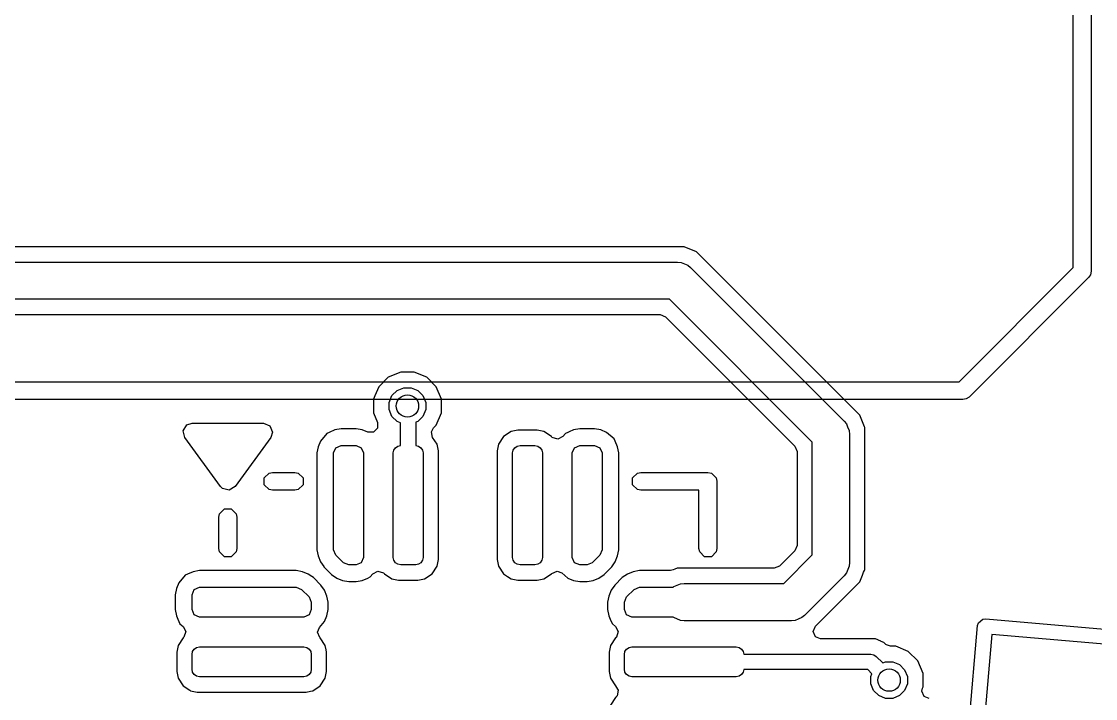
# Model space of a CAD drawing. Extents: x 125.5 to 181.1, y -135.3 to -67.6.
# Drawn here: x 170.23 to 177.43, y -121.97 to -117.43 of the extents above; entities that cross this region are included whole.
import ezdxf

# ---------------------------------------------------------------- set-up
doc = ezdxf.new("R2010")
doc.units = 0
doc.layers.add('BLACK', color=7, linetype='CONTINUOUS')

msp = doc.modelspace()

# ---------------------------------------------------------------- linework, layer by layer
at = {"layer": 'BLACK', "linetype": 'CONTINUOUS'}
for p, q in [((177.4048, -101.7974), (177.4048, -119.1074)), ((177.2848, -119.082547), (177.2848, -101.8574)), ((174.675253, -118.9425), (169.685253, -118.9425)), ((174.758868, -118.977135), (174.675253, -118.9425)), ((174.758871, -118.977138), (174.758868, -118.977135)), ((175.852863, -120.071128), (174.758871, -118.977138)), ((169.64, -119.045), (174.63, -119.045)), ((174.63, -119.045), (174.654386, -119.047402)), ((174.654386, -119.047402), (174.654387, -119.047402)), ((174.654387, -119.047402), (174.667584, -119.052868)), ((174.667584, -119.052868), (174.699446, -119.066066)), ((174.699446, -119.066066), (174.699451, -119.066071)), ((174.699451, -119.066071), (174.718388, -119.081612)), ((174.718388, -119.081612), (175.748388, -120.111612)), ((176.519948, -119.8474), (177.2848, -119.082547)), ((177.400233, -119.130361), (177.387227, -119.149826)), ((177.4048, -119.1074), (177.400233, -119.130361)), ((177.387227, -119.149826), (176.587226, -119.949826)), ((174.578224, -119.295), (169.691776, -119.295)), ((175.535, -120.251776), (174.578224, -119.295)), ((169.754944, -119.3975), (174.515057, -119.3975)), ((174.515057, -119.3975), (174.550412, -119.412145)), ((174.550412, -119.412145), (175.417855, -120.279588)), ((172.774746, -119.7825), (172.691134, -119.817134)), ((172.774747, -119.7825), (172.774746, -119.7825)), ((172.865253, -119.7825), (172.774747, -119.7825)), ((172.948868, -119.817135), (172.865253, -119.7825)), ((169.1048, -119.8474), (176.519948, -119.8474)), ((172.691128, -119.817138), (172.627138, -119.881128)), ((172.691134, -119.817134), (172.691128, -119.817138)), ((173.012865, -119.881132), (172.948868, -119.817135)), ((172.627134, -119.881134), (172.601968, -119.94189)), ((172.627138, -119.881128), (172.627134, -119.881134)), ((172.716066, -119.940554), (172.750554, -119.906066)), ((172.750554, -119.906066), (172.795614, -119.887402)), ((172.795614, -119.887402), (172.844386, -119.887402)), ((172.844386, -119.887402), (172.889446, -119.906066)), ((172.889446, -119.906066), (172.923934, -119.940554)), ((173.0475, -119.964747), (173.012865, -119.881132)), ((176.5448, -119.9674), (169.0448, -119.9674)), ((172.601968, -119.94189), (172.5925, -119.964747)), ((172.5925, -119.964747), (172.5925, -120.055253)), ((172.697402, -119.985614), (172.716066, -119.940554)), ((172.697402, -120.034386), (172.697402, -119.985614)), ((172.923934, -119.940554), (172.942598, -119.985614)), ((172.942598, -119.985614), (172.942598, -120.034386)), ((173.0475, -120.055253), (173.0475, -119.964747)), ((176.567761, -119.962833), (176.5448, -119.9674)), ((176.587226, -119.949826), (176.567761, -119.962833)), ((172.5925, -120.055253), (172.619837, -120.121249)), ((172.716066, -120.079446), (172.697402, -120.034386)), ((172.942598, -120.034386), (172.923934, -120.079446)), ((173.012865, -120.138868), (173.0475, -120.055253)), ((175.852868, -120.071135), (175.852863, -120.071128)), ((175.880923, -120.138868), (175.852868, -120.071135)), ((171.315734, -120.175642), (171.33971, -120.136476)), ((171.33971, -120.136476), (171.375, -120.125)), ((171.375, -120.125), (171.855, -120.125)), ((171.855, -120.125), (171.897426, -120.142574)), ((171.897426, -120.142574), (171.915, -120.185)), ((172.619837, -120.121249), (172.619837, -120.159516)), ((172.750554, -120.113934), (172.716066, -120.079446)), ((172.7742, -120.123728), (172.750554, -120.113934)), ((172.7742, -120.275159), (172.7742, -120.123728)), ((172.889446, -120.113934), (172.8758, -120.119586)), ((172.8758, -120.119586), (172.8758, -120.275159)), ((172.923934, -120.079446), (172.889446, -120.113934)), ((172.994626, -120.157106), (173.012865, -120.138868)), ((175.748388, -120.111612), (175.763928, -120.130548)), ((175.763928, -120.130548), (175.763934, -120.130554)), ((175.763934, -120.130554), (175.771814, -120.149579)), ((175.885739, -120.150496), (175.880923, -120.138868)), ((171.326476, -120.22029), (171.315734, -120.175642)), ((171.915, -120.185), (171.903524, -120.22029)), ((172.279939, -120.19445), (172.236792, -120.244971)), ((172.294971, -120.186792), (172.279939, -120.19445)), ((172.333862, -120.170682), (172.294971, -120.186792)), ((172.333863, -120.170682), (172.333862, -120.170682)), ((172.374996, -120.1625), (172.333863, -120.170682)), ((172.375, -120.1625), (172.374996, -120.1625)), ((172.475, -120.1625), (172.375, -120.1625)), ((172.475003, -120.1625), (172.475, -120.1625)), ((172.516137, -120.170682), (172.475003, -120.1625)), ((172.554509, -120.186576), (172.516137, -120.170682)), ((172.592778, -120.186576), (172.554509, -120.186576)), ((172.619837, -120.159516), (172.592778, -120.186576)), ((172.980945, -120.182704), (172.994626, -120.157106)), ((172.988411, -120.220237), (172.980945, -120.182704)), ((173.465052, -120.215052), (173.431349, -120.265494)), ((173.515494, -120.181349), (173.465052, -120.215052)), ((173.5155, -120.181346), (173.515494, -120.181349)), ((173.559973, -120.1725), (173.5155, -120.181346)), ((173.559978, -120.1725), (173.559973, -120.1725)), ((173.690022, -120.1725), (173.559978, -120.1725)), ((173.690026, -120.1725), (173.690022, -120.1725)), ((173.734499, -120.181346), (173.690026, -120.1725)), ((173.734505, -120.181349), (173.734499, -120.181346)), ((173.784949, -120.215054), (173.734505, -120.181349)), ((173.78843, -120.218535), (173.784949, -120.215054)), ((173.861816, -120.21567), (173.827718, -120.233043)), ((173.879939, -120.194451), (173.861816, -120.21567)), ((173.87994, -120.19445), (173.879939, -120.19445)), ((173.879939, -120.19445), (173.879939, -120.194451)), ((173.894971, -120.186792), (173.87994, -120.19445)), ((173.90484, -120.182704), (173.894971, -120.186792)), ((173.933862, -120.170682), (173.90484, -120.182704)), ((173.933863, -120.170682), (173.933862, -120.170682)), ((173.974996, -120.1625), (173.933863, -120.170682)), ((173.975, -120.1625), (173.974996, -120.1625)), ((174.075, -120.1625), (173.975, -120.1625)), ((174.075003, -120.1625), (174.075, -120.1625)), ((174.116136, -120.170682), (174.075003, -120.1625)), ((174.116138, -120.170683), (174.116136, -120.170682)), ((174.155029, -120.186792), (174.116138, -120.170683)), ((174.20555, -120.22994), (174.155029, -120.186792)), ((175.771814, -120.149579), (175.782251, -120.174777)), ((175.782251, -120.174777), (175.782598, -120.175614)), ((175.782598, -120.175614), (175.785, -120.2)), ((175.785, -120.2), (175.785, -121.06)), ((175.8875, -120.154747), (175.885739, -120.150496)), ((175.8875, -121.105253), (175.8875, -120.154747)), ((171.566476, -120.55029), (171.326476, -120.22029)), ((171.903524, -120.22029), (171.663524, -120.55029)), ((172.220682, -120.283863), (172.2125, -120.324996)), ((172.236792, -120.244971), (172.220682, -120.283862)), ((172.220682, -120.283862), (172.220682, -120.283863)), ((172.339645, -120.289645), (172.375, -120.275)), ((172.375, -120.275), (172.475, -120.275)), ((172.475, -120.275), (172.510355, -120.289645)), ((172.739645, -120.289645), (172.755866, -120.278806)), ((172.755866, -120.278806), (172.7742, -120.275159)), ((172.8758, -120.275159), (172.894134, -120.278806)), ((172.894134, -120.278806), (172.910355, -120.289645)), ((173.01865, -120.265493), (172.988411, -120.220237)), ((173.018653, -120.2655), (173.01865, -120.265493)), ((173.023246, -120.28859), (173.018653, -120.2655)), ((173.431346, -120.2655), (173.4225, -120.309973)), ((173.431349, -120.265494), (173.431346, -120.2655)), ((173.539645, -120.289645), (173.555866, -120.278806)), ((173.555866, -120.278806), (173.575, -120.275)), ((173.575, -120.275), (173.675, -120.275)), ((173.675, -120.275), (173.694134, -120.278806)), ((173.694134, -120.278806), (173.710355, -120.289645)), ((173.78872, -120.218244), (173.78843, -120.218535)), ((173.791323, -120.221217), (173.78872, -120.218244)), ((173.827718, -120.233043), (173.791323, -120.221217)), ((173.939645, -120.289645), (173.975, -120.275)), ((173.975, -120.275), (174.075, -120.275)), ((174.075, -120.275), (174.110355, -120.289645)), ((174.213208, -120.244971), (174.20555, -120.22994)), ((174.229317, -120.283862), (174.213208, -120.244971)), ((174.2375, -120.325), (174.229317, -120.283862)), ((175.417855, -120.279588), (175.4325, -120.314943)), ((175.535, -121.008223), (175.535, -120.251776)), ((172.2125, -120.324996), (172.2125, -120.974292)), ((172.325, -120.325), (172.339645, -120.289645)), ((172.325, -120.974289), (172.325, -120.325)), ((172.510355, -120.289645), (172.525, -120.325)), ((172.525, -120.325), (172.525, -121.025)), ((172.725, -120.325), (172.728806, -120.305866)), ((172.725, -121.025), (172.725, -120.325)), ((172.728806, -120.305866), (172.739645, -120.289645)), ((172.910355, -120.289645), (172.921194, -120.305866)), ((172.921194, -120.305866), (172.925, -120.325)), ((172.925, -120.325), (172.925, -121.025)), ((173.027499, -120.309973), (173.023246, -120.28859)), ((173.0275, -120.309978), (173.027499, -120.309973)), ((173.0275, -121.040022), (173.0275, -120.309978)), ((173.4225, -120.309973), (173.4225, -121.040026)), ((173.525, -120.325), (173.528806, -120.305866)), ((173.525, -121.025), (173.525, -120.325)), ((173.528806, -120.305866), (173.539645, -120.289645)), ((173.710355, -120.289645), (173.721194, -120.305866)), ((173.721194, -120.305866), (173.725, -120.325)), ((173.725, -120.325), (173.725, -121.025)), ((173.925, -120.325), (173.939645, -120.289645)), ((173.925, -121.025), (173.925, -120.325)), ((174.110355, -120.289645), (174.125, -120.325)), ((174.125, -120.325), (174.125, -120.974289)), ((174.2375, -120.974289), (174.2375, -120.325)), ((175.4325, -120.314943), (175.4325, -120.945056)), ((171.859567, -120.492039), (171.892039, -120.459567)), ((171.859567, -120.537961), (171.859567, -120.492039)), ((171.892039, -120.459567), (171.915, -120.455)), ((171.915, -120.455), (172.065, -120.455)), ((172.065, -120.455), (172.087961, -120.459567)), ((172.087961, -120.459567), (172.120433, -120.492039)), ((172.120433, -120.492039), (172.120433, -120.537961)), ((174.329567, -120.492039), (174.362039, -120.459567)), ((174.329567, -120.537961), (174.329567, -120.492039)), ((174.362039, -120.459567), (174.385, -120.455)), ((174.385, -120.455), (174.835, -120.455)), ((174.835, -120.455), (174.857961, -120.459567)), ((174.857961, -120.459567), (174.890433, -120.492039)), ((174.890433, -120.492039), (174.895, -120.515)), ((171.57971, -120.563524), (171.566476, -120.55029)), ((171.624358, -120.574266), (171.57971, -120.563524)), ((171.663524, -120.55029), (171.624358, -120.574266)), ((171.892039, -120.570433), (171.859567, -120.537961)), ((171.915, -120.575), (171.892039, -120.570433)), ((172.065, -120.575), (171.915, -120.575)), ((172.087961, -120.570433), (172.065, -120.575)), ((172.120433, -120.537961), (172.087961, -120.570433)), ((174.362039, -120.570433), (174.329567, -120.537961)), ((174.385, -120.575), (174.362039, -120.570433)), ((174.775, -120.575), (174.385, -120.575)), ((174.775, -120.965), (174.775, -120.575)), ((174.895, -120.515), (174.895, -120.965)), ((171.559567, -120.732039), (171.592039, -120.699567)), ((171.592039, -120.699567), (171.637961, -120.699567)), ((171.637961, -120.699567), (171.670433, -120.732039)), ((171.555, -120.755), (171.559567, -120.732039)), ((171.555, -120.965), (171.555, -120.755)), ((171.670433, -120.732039), (171.675, -120.755)), ((171.675, -120.755), (171.675, -120.965)), ((171.559567, -120.987961), (171.555, -120.965)), ((171.592039, -121.020433), (171.559567, -120.987961)), ((171.670433, -120.987961), (171.637961, -121.020433)), ((171.675, -120.965), (171.670433, -120.987961)), ((172.2125, -120.974292), (172.220682, -121.015425)), ((172.339645, -121.009644), (172.325, -120.974289)), ((174.125, -120.974289), (174.110355, -121.009644)), ((174.229317, -121.015427), (174.2375, -120.974289)), ((174.779567, -120.987961), (174.775, -120.965)), ((174.812039, -121.020433), (174.779567, -120.987961)), ((174.890433, -120.987961), (174.857961, -121.020433)), ((174.895, -120.965), (174.890433, -120.987961)), ((175.417856, -120.980409), (175.315411, -121.082855)), ((175.343224, -121.2), (175.535, -121.008223)), ((175.4325, -120.945056), (175.417856, -120.980409)), ((171.637961, -121.020433), (171.592039, -121.020433)), ((172.220682, -121.015425), (172.220682, -121.015426)), ((172.220682, -121.015426), (172.236791, -121.054316)), ((172.236791, -121.054316), (172.236791, -121.054317)), ((172.236791, -121.054317), (172.258719, -121.087134)), ((172.390356, -121.060355), (172.339645, -121.009644)), ((172.425711, -121.075), (172.390356, -121.060355)), ((172.475, -121.075), (172.425711, -121.075)), ((172.510355, -121.060355), (172.475, -121.075)), ((172.525, -121.025), (172.510355, -121.060355)), ((172.728806, -121.044134), (172.725, -121.025)), ((172.739645, -121.060355), (172.728806, -121.044134)), ((172.755866, -121.071194), (172.739645, -121.060355)), ((172.775, -121.075), (172.755866, -121.071194)), ((172.875, -121.075), (172.775, -121.075)), ((172.894134, -121.071194), (172.875, -121.075)), ((172.910355, -121.060355), (172.894134, -121.071194)), ((172.921194, -121.044134), (172.910355, -121.060355)), ((172.925, -121.025), (172.921194, -121.044134)), ((173.018652, -121.084503), (173.0275, -121.040022)), ((173.4225, -121.040026), (173.431346, -121.084499)), ((173.528806, -121.044134), (173.525, -121.025)), ((173.539645, -121.060355), (173.528806, -121.044134)), ((173.555866, -121.071194), (173.539645, -121.060355)), ((173.575, -121.075), (173.555866, -121.071194)), ((173.675, -121.075), (173.575, -121.075)), ((173.694134, -121.071194), (173.675, -121.075)), ((173.710355, -121.060355), (173.694134, -121.071194)), ((173.721194, -121.044134), (173.710355, -121.060355)), ((173.725, -121.025), (173.721194, -121.044134)), ((173.939645, -121.060355), (173.925, -121.025)), ((173.975, -121.075), (173.939645, -121.060355)), ((174.024289, -121.075), (173.975, -121.075)), ((174.059644, -121.060355), (174.024289, -121.075)), ((174.110355, -121.009644), (174.059644, -121.060355)), ((174.189905, -121.089194), (174.213208, -121.054318)), ((174.213208, -121.054318), (174.229317, -121.015427)), ((174.857961, -121.020433), (174.812039, -121.020433)), ((175.785, -121.06), (175.782598, -121.084386)), ((171.329939, -121.14445), (171.286792, -121.194971)), ((171.344971, -121.136792), (171.329939, -121.14445)), ((171.383862, -121.120682), (171.344971, -121.136792)), ((171.383863, -121.120682), (171.383862, -121.120682)), ((171.424996, -121.1125), (171.383863, -121.120682)), ((171.425, -121.1125), (171.424996, -121.1125)), ((172.074289, -121.1125), (171.425, -121.1125)), ((172.074292, -121.1125), (172.074289, -121.1125)), ((172.115426, -121.120682), (172.074292, -121.1125)), ((172.154317, -121.136791), (172.115426, -121.120682)), ((172.177828, -121.1525), (172.154317, -121.136791)), ((172.189194, -121.160095), (172.177828, -121.1525)), ((172.258719, -121.087134), (172.260095, -121.089194)), ((172.260095, -121.089194), (172.310806, -121.139905)), ((172.310806, -121.139905), (172.345682, -121.163208)), ((172.57006, -121.15555), (172.588182, -121.13433)), ((172.588182, -121.13433), (172.622279, -121.116956)), ((172.622279, -121.116956), (172.658674, -121.128781)), ((172.658674, -121.128781), (172.661298, -121.131736)), ((172.661298, -121.131736), (172.66157, -121.131465)), ((172.66157, -121.131465), (172.66505, -121.134945)), ((172.66505, -121.134945), (172.665053, -121.134947)), ((172.665053, -121.134947), (172.715497, -121.168652)), ((172.934503, -121.168652), (172.984947, -121.134947)), ((172.984947, -121.134947), (173.018652, -121.084503)), ((173.431346, -121.084499), (173.431348, -121.084503)), ((173.431348, -121.084503), (173.465052, -121.134947)), ((173.465052, -121.134947), (173.491323, -121.1525)), ((173.491323, -121.1525), (173.515497, -121.168652)), ((173.734503, -121.168652), (173.784947, -121.134947)), ((173.784947, -121.134947), (173.784951, -121.13494)), ((173.784951, -121.13494), (173.787701, -121.132192)), ((173.787701, -121.132192), (173.823055, -121.117545)), ((173.823055, -121.117545), (173.855531, -121.129524)), ((173.855531, -121.129524), (173.894971, -121.163208)), ((174.104318, -121.163208), (174.139194, -121.139905)), ((174.139194, -121.139905), (174.189905, -121.089194)), ((174.295682, -121.136791), (174.260806, -121.160094)), ((174.295683, -121.136791), (174.295682, -121.136791)), ((174.334573, -121.120682), (174.295683, -121.136791)), ((174.334574, -121.120682), (174.334573, -121.120682)), ((174.375707, -121.1125), (174.334574, -121.120682)), ((174.583588, -121.1125), (174.375707, -121.1125)), ((174.602721, -121.108694), (174.583588, -121.1125)), ((174.612365, -121.104699), (174.602721, -121.108694)), ((174.629746, -121.0975), (174.612365, -121.104699)), ((175.280057, -121.0975), (174.629746, -121.0975)), ((175.315411, -121.082855), (175.280057, -121.0975)), ((175.748389, -121.148388), (175.483388, -121.413388)), ((175.763934, -121.129446), (175.748389, -121.148388)), ((175.782598, -121.084386), (175.763934, -121.129446)), ((175.852866, -121.188868), (175.871264, -121.14445)), ((175.871264, -121.14445), (175.879347, -121.124936)), ((175.879347, -121.124936), (175.884498, -121.1125)), ((175.884498, -121.1125), (175.8875, -121.105253)), ((171.286792, -121.194971), (171.270682, -121.233862)), ((172.239905, -121.210806), (172.189194, -121.160095)), ((172.263208, -121.245682), (172.239905, -121.210806)), ((172.345682, -121.163208), (172.384573, -121.179317)), ((172.384573, -121.179317), (172.425711, -121.1875)), ((172.425711, -121.1875), (172.425717, -121.1875)), ((172.425717, -121.1875), (172.474994, -121.1875)), ((172.474994, -121.1875), (172.475, -121.1875)), ((172.475, -121.1875), (172.516138, -121.179317)), ((172.516138, -121.179317), (172.555029, -121.163208)), ((172.555029, -121.163208), (172.57006, -121.15555)), ((172.715497, -121.168652), (172.715498, -121.168652)), ((172.715498, -121.168652), (172.7155, -121.168653)), ((172.7155, -121.168653), (172.759383, -121.177381)), ((172.759383, -121.177381), (172.759978, -121.1775)), ((172.759978, -121.1775), (172.759982, -121.1775)), ((172.759982, -121.1775), (172.890018, -121.1775)), ((172.890018, -121.1775), (172.890022, -121.1775)), ((172.890022, -121.1775), (172.912262, -121.173076)), ((172.912262, -121.173076), (172.934499, -121.168653)), ((172.934499, -121.168653), (172.934499, -121.168652)), ((172.934499, -121.168652), (172.934503, -121.168652)), ((173.515497, -121.168652), (173.515498, -121.168652)), ((173.515498, -121.168652), (173.5155, -121.168653)), ((173.5155, -121.168653), (173.559383, -121.177381)), ((173.559383, -121.177381), (173.559978, -121.1775)), ((173.559978, -121.1775), (173.559982, -121.1775)), ((173.559982, -121.1775), (173.690018, -121.1775)), ((173.690018, -121.1775), (173.690022, -121.1775)), ((173.690022, -121.1775), (173.712262, -121.173076)), ((173.712262, -121.173076), (173.734499, -121.168653)), ((173.734499, -121.168653), (173.734499, -121.168652)), ((173.734499, -121.168652), (173.734503, -121.168652)), ((173.894971, -121.163208), (173.933862, -121.179317)), ((173.933862, -121.179317), (173.975, -121.1875)), ((173.975, -121.1875), (173.975006, -121.1875)), ((173.975006, -121.1875), (174.024283, -121.1875)), ((174.024283, -121.1875), (174.024289, -121.1875)), ((174.024289, -121.1875), (174.065427, -121.179317)), ((174.065427, -121.179317), (174.104318, -121.163208)), ((174.210094, -121.210806), (174.186791, -121.245682)), ((174.260806, -121.160094), (174.210094, -121.210806)), ((174.60162, -121.225), (174.605554, -121.221066)), ((174.605554, -121.221066), (174.650614, -121.202402)), ((174.650614, -121.202402), (174.675, -121.2)), ((174.675, -121.2), (175.343224, -121.2)), ((175.555389, -121.486345), (175.852865, -121.188869)), ((175.852865, -121.188869), (175.852865, -121.188868)), ((175.852865, -121.188868), (175.852866, -121.188868)), ((171.270682, -121.233863), (171.2625, -121.274996)), ((171.2625, -121.274996), (171.2625, -121.375003)), ((171.270682, -121.233862), (171.270682, -121.233863)), ((171.375, -121.275), (171.389645, -121.239645)), ((171.375, -121.375), (171.375, -121.275)), ((171.389645, -121.239645), (171.425, -121.225)), ((171.425, -121.225), (172.074289, -121.225)), ((172.074289, -121.225), (172.109644, -121.239645)), ((172.109644, -121.239645), (172.160355, -121.290356)), ((172.160355, -121.290356), (172.175, -121.325711)), ((172.279317, -121.284573), (172.263208, -121.245682)), ((172.2875, -121.325711), (172.279317, -121.284573)), ((174.170682, -121.284574), (174.1625, -121.325707)), ((174.186791, -121.245683), (174.170682, -121.284573)), ((174.170682, -121.284573), (174.170682, -121.284574)), ((174.186791, -121.245682), (174.186791, -121.245683)), ((174.275, -121.325711), (174.289645, -121.290356)), ((174.289645, -121.290356), (174.340356, -121.239645)), ((174.340356, -121.239645), (174.375711, -121.225)), ((174.375711, -121.225), (174.60162, -121.225)), ((172.175, -121.325711), (172.175, -121.375)), ((172.2875, -121.375), (172.2875, -121.325711)), ((174.1625, -121.325707), (174.1625, -121.375003)), ((174.275, -121.375), (174.275, -121.325711)), ((171.2625, -121.375003), (171.270682, -121.416136)), ((171.270682, -121.416136), (171.270682, -121.416137)), ((171.270682, -121.416137), (171.280119, -121.438919)), ((171.280119, -121.438919), (171.286792, -121.455029)), ((171.389645, -121.410355), (171.375, -121.375)), ((171.425, -121.425), (171.389645, -121.410355)), ((172.125, -121.425), (171.425, -121.425)), ((172.160355, -121.410355), (172.125, -121.425)), ((172.175, -121.375), (172.160355, -121.410355)), ((172.263208, -121.455029), (172.279317, -121.416138)), ((172.279317, -121.416138), (172.2875, -121.375)), ((174.1625, -121.375003), (174.170682, -121.416136)), ((174.170682, -121.416136), (174.170682, -121.416137)), ((174.170682, -121.416137), (174.180119, -121.438919)), ((174.180119, -121.438919), (174.186792, -121.455029)), ((174.289645, -121.410355), (174.275, -121.375)), ((174.325, -121.425), (174.289645, -121.410355)), ((174.60162, -121.425), (174.325, -121.425)), ((174.605554, -121.428934), (174.60162, -121.425)), ((174.650614, -121.447598), (174.605554, -121.428934)), ((175.440339, -121.438919), (175.419387, -121.447598)), ((175.464446, -121.428934), (175.440339, -121.438919)), ((175.464451, -121.428928), (175.464446, -121.428934)), ((175.483388, -121.413388), (175.464451, -121.428928)), ((176.649382, -121.46375), (176.678698, -121.439151)), ((176.678698, -121.439151), (176.698091, -121.437027)), ((176.698091, -121.437027), (178.192383, -121.567761)), ((171.286792, -121.455029), (171.29445, -121.47006)), ((171.29445, -121.47006), (171.315669, -121.488182)), ((171.315669, -121.488182), (171.333043, -121.52228)), ((172.217545, -121.52694), (172.229523, -121.494469)), ((172.229523, -121.494469), (172.263208, -121.455029)), ((174.186792, -121.455029), (174.19445, -121.47006)), ((174.19445, -121.47006), (174.215669, -121.488182)), ((174.215669, -121.488182), (174.233043, -121.52228)), ((174.675, -121.45), (174.650614, -121.447598)), ((175.395, -121.45), (174.675, -121.45)), ((175.419386, -121.447598), (175.395, -121.45)), ((175.419387, -121.447598), (175.419386, -121.447598)), ((175.540744, -121.5217), (175.555389, -121.486345)), ((176.482685, -123.32544), (176.643923, -121.482479)), ((176.643923, -121.482479), (176.649382, -121.46375)), ((171.315054, -121.56505), (171.281349, -121.615494)), ((171.318535, -121.56157), (171.315054, -121.56505)), ((171.321218, -121.558675), (171.3183, -121.561335)), ((171.3183, -121.561335), (171.318535, -121.56157)), ((171.333043, -121.52228), (171.321218, -121.558675)), ((172.23219, -121.562295), (172.217545, -121.52694)), ((172.234945, -121.56505), (172.23219, -121.562295)), ((172.234947, -121.565053), (172.234945, -121.56505)), ((172.268652, -121.615497), (172.234947, -121.565053)), ((174.215054, -121.56505), (174.181349, -121.615494)), ((174.218535, -121.56157), (174.215054, -121.56505)), ((174.221218, -121.558675), (174.2183, -121.561335)), ((174.2183, -121.561335), (174.218535, -121.56157)), ((174.233043, -121.52228), (174.221218, -121.558675)), ((175.555389, -121.557055), (175.540744, -121.5217)), ((175.590744, -121.5717), (175.555389, -121.557055)), ((175.957893, -121.5717), (175.590744, -121.5717)), ((175.993457, -121.586431), (175.957893, -121.5717)), ((176.739185, -121.541004), (176.582305, -123.334156)), ((178.183667, -121.667381), (176.739185, -121.541004)), ((171.281346, -121.6155), (171.2725, -121.659973)), ((171.281349, -121.615494), (171.281346, -121.6155)), ((171.375, -121.675), (171.378806, -121.655866)), ((171.378806, -121.655866), (171.389645, -121.639645)), ((171.389645, -121.639645), (171.405866, -121.628806)), ((171.405866, -121.628806), (171.425, -121.625)), ((171.425, -121.625), (172.125, -121.625)), ((172.125, -121.625), (172.144134, -121.628806)), ((172.144134, -121.628806), (172.160355, -121.639645)), ((172.160355, -121.639645), (172.171194, -121.655866)), ((172.171194, -121.655866), (172.175, -121.675)), ((172.268652, -121.615498), (172.268652, -121.615497)), ((172.268653, -121.6155), (172.268652, -121.615498)), ((172.274318, -121.643981), (172.268653, -121.6155)), ((172.2775, -121.659978), (172.274318, -121.643981)), ((174.181346, -121.6155), (174.1725, -121.659973)), ((174.181349, -121.615494), (174.181346, -121.6155)), ((174.275, -121.675), (174.278806, -121.655866)), ((174.278806, -121.655866), (174.289645, -121.639645)), ((174.289645, -121.639645), (174.305866, -121.628806)), ((174.305866, -121.628806), (174.325, -121.625)), ((174.325, -121.625), (175.025, -121.625)), ((175.025, -121.625), (175.044134, -121.628806)), ((175.044134, -121.628806), (175.060355, -121.639645)), ((175.060355, -121.639645), (175.071194, -121.655866)), ((175.071194, -121.655866), (175.074841, -121.6742)), ((175.993458, -121.586432), (175.993457, -121.586431)), ((175.997734, -121.588203), (175.993458, -121.586432)), ((176.014238, -121.595039), (175.997734, -121.588203)), ((176.028349, -121.60915), (176.014238, -121.595039)), ((176.032727, -121.612001), (176.028349, -121.60915)), ((176.06001, -121.6201), (176.032727, -121.612001)), ((176.095253, -121.6201), (176.06001, -121.6201)), ((176.178868, -121.654735), (176.095253, -121.6201)), ((176.242865, -121.718732), (176.178868, -121.654735)), ((171.2725, -121.659973), (171.2725, -121.790026)), ((171.375, -121.775), (171.375, -121.675)), ((172.175, -121.675), (172.175, -121.775)), ((172.2775, -121.790022), (172.2775, -121.659978)), ((174.1725, -121.659973), (174.1725, -121.790026)), ((174.275, -121.775), (174.275, -121.675)), ((175.074841, -121.6742), (175.9274, -121.6742)), ((175.9274, -121.6742), (175.94684, -121.678067)), ((175.94684, -121.678067), (175.963321, -121.689079)), ((175.963321, -121.689079), (176.006967, -121.732725)), ((176.006967, -121.732725), (176.025614, -121.725002)), ((176.025614, -121.725002), (176.074386, -121.725002)), ((176.074386, -121.725002), (176.119446, -121.743666)), ((176.2775, -121.802347), (176.242865, -121.718732)), ((171.2725, -121.790026), (171.281346, -121.834499)), ((171.378806, -121.794134), (171.375, -121.775)), ((171.389645, -121.810355), (171.378806, -121.794134)), ((172.171194, -121.794134), (172.160355, -121.810355)), ((172.175, -121.775), (172.171194, -121.794134)), ((172.268652, -121.834503), (172.2775, -121.790022)), ((174.1725, -121.790026), (174.181346, -121.834499)), ((174.278806, -121.794134), (174.275, -121.775)), ((174.289645, -121.810355), (174.278806, -121.794134)), ((175.071194, -121.794134), (175.060355, -121.810355)), ((175.074841, -121.7758), (175.071194, -121.794134)), ((175.906358, -121.7758), (175.074841, -121.7758)), ((175.935125, -121.804567), (175.906358, -121.7758)), ((176.119446, -121.743666), (176.153934, -121.778154)), ((176.153934, -121.778154), (176.172598, -121.823214)), ((171.281346, -121.834499), (171.281349, -121.834505)), ((171.281349, -121.834505), (171.315052, -121.884947)), ((171.405866, -121.821194), (171.389645, -121.810355)), ((171.425, -121.825), (171.405866, -121.821194)), ((172.125, -121.825), (171.425, -121.825)), ((172.144134, -121.821194), (172.125, -121.825)), ((172.160355, -121.810355), (172.144134, -121.821194)), ((172.234947, -121.884947), (172.268652, -121.834503)), ((174.181346, -121.834499), (174.181349, -121.834505)), ((174.181349, -121.834505), (174.215054, -121.884949)), ((174.305866, -121.821194), (174.289645, -121.810355)), ((174.325, -121.825), (174.305866, -121.821194)), ((175.025, -121.825), (174.325, -121.825)), ((175.044134, -121.821194), (175.025, -121.825)), ((175.060355, -121.810355), (175.044134, -121.821194)), ((175.927402, -121.823214), (175.935125, -121.804567)), ((175.927402, -121.871986), (175.927402, -121.823214)), ((175.946066, -121.917046), (175.927402, -121.871986)), ((176.172598, -121.871986), (176.153934, -121.917046)), ((176.172598, -121.823214), (176.172598, -121.871986)), ((176.2775, -121.892853), (176.2775, -121.802347)), ((171.315052, -121.884947), (171.360405, -121.91525)), ((171.360405, -121.91525), (171.365497, -121.918652)), ((171.365497, -121.918652), (171.365498, -121.918652)), ((171.365498, -121.918652), (171.3655, -121.918653)), ((171.3655, -121.918653), (171.409383, -121.927381)), ((171.409383, -121.927381), (171.409978, -121.9275)), ((171.409978, -121.9275), (171.409982, -121.9275)), ((171.409982, -121.9275), (172.140018, -121.9275)), ((172.140018, -121.9275), (172.140022, -121.9275)), ((172.140022, -121.9275), (172.16918, -121.9217)), ((172.16918, -121.9217), (172.184499, -121.918653)), ((172.184499, -121.918653), (172.184499, -121.918652)), ((172.184499, -121.918652), (172.184503, -121.918652)), ((172.184503, -121.918652), (172.234947, -121.884947)), ((174.215054, -121.884949), (174.218535, -121.88843)), ((174.218535, -121.88843), (174.217087, -121.889877)), ((174.217087, -121.889877), (174.234038, -121.91525)), ((174.234038, -121.91525), (174.226569, -121.952782)), ((175.980554, -121.951534), (175.946066, -121.917046)), ((176.153934, -121.917046), (176.119446, -121.951534)), ((176.26967, -121.9217), (176.273476, -121.902566)), ((176.284315, -121.957055), (176.26967, -121.9217)), ((176.273476, -121.902566), (176.2775, -121.892853)), ((174.215054, -121.96505), (174.181349, -122.015494)), ((174.218535, -121.96157), (174.215054, -121.96505)), ((174.226569, -121.952782), (174.218158, -121.961193)), ((174.218158, -121.961193), (174.218535, -121.96157)), ((176.025614, -121.970198), (175.980554, -121.951534)), ((176.074386, -121.970198), (176.025614, -121.970198)), ((176.119446, -121.951534), (176.074386, -121.970198)), ((176.31967, -121.9717), (176.284315, -121.957055))]:
    msp.add_line(p, q, dxfattribs=at)
at = {"layer": 'BLACK'}
for centre in [(172.82, -120.01), (176.05, -121.8476)]:
    msp.add_circle(centre, 0.075, dxfattribs=at)

doc.saveas('drawing.dxf')
